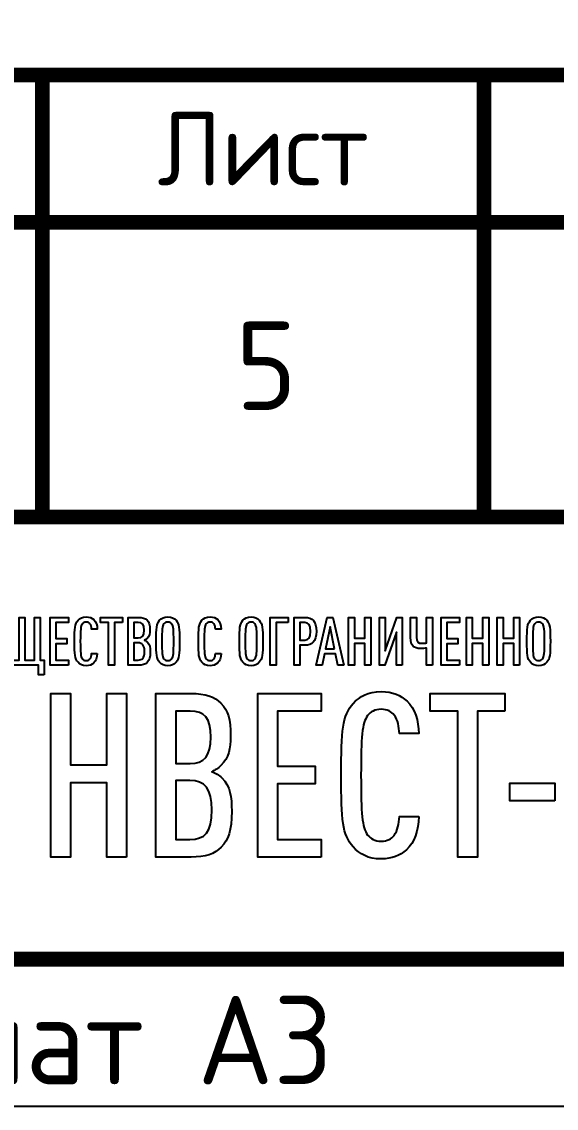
# Model space of a CAD drawing. Header units: millimetres. Extents: x 1601 to 14530, y 1157 to 12625.
# Drawn here: x 8714.44 to 8732.59, y 2825.53 to 2862.39 of the extents above; entities that cross this region are included whole.
import ezdxf
from ezdxf.enums import TextEntityAlignment as Align

# ---------------------------------------------------------------- set-up
doc = ezdxf.new("R2010")
doc.units = ezdxf.units.MM
doc.styles.add('GOST', font='GOST Common.ttf')

# ---------------------------------------------------------------- blocks, each defined once
blk = doc.blocks.new('Лого')
at = {"color": 159}
for points, knots in [([(2.5874, 1.8678), (2.5874, 1.8678), (2.5874, 1.979), (2.5874, 1.979), (2.5874, 1.979), (2.5874, 1.979), (2.5589, 1.979), (2.5589, 1.979), (2.5589, 1.979), (2.5589, 1.979), (2.5589, 2.3015), (2.5589, 2.3015), (2.5589, 2.3015), (2.5589, 2.3015), (2.5153, 2.3015), (2.5153, 2.3015), (2.5153, 2.3015), (2.5153, 2.3015), (2.5153, 1.979), (2.5153, 1.979), (2.5153, 1.979), (2.5153, 1.979), (2.4421, 1.979), (2.4421, 1.979), (2.4421, 1.979), (2.4421, 1.979), (2.4421, 2.3015), (2.4421, 2.3015), (2.4421, 2.3015), (2.4421, 2.3015), (2.3984, 2.3015), (2.3984, 2.3015), (2.3984, 2.3015), (2.3984, 2.3015), (2.3984, 1.979), (2.3984, 1.979), (2.3984, 1.979), (2.3984, 1.979), (2.3253, 1.979), (2.3253, 1.979), (2.3253, 1.979), (2.3253, 1.979), (2.3253, 2.3015), (2.3253, 2.3015), (2.3253, 2.3015), (2.3253, 2.3015), (2.2816, 2.3015), (2.2816, 2.3015), (2.2816, 2.3015), (2.2816, 2.3015), (2.2816, 1.9399), (2.2816, 1.9399), (2.2816, 1.9399), (2.2816, 1.9399), (2.5457, 1.9399), (2.5457, 1.9399), (2.5457, 1.9399), (2.5457, 1.9399), (2.5457, 1.8678), (2.5457, 1.8678), (2.5457, 1.8678), (2.5457, 1.8678), (2.5874, 1.8678), (2.5874, 1.8678)], [0, 0, 0, 0, 0.058824, 0.058824, 0.058824, 0.058824, 0.117647, 0.117647, 0.117647, 0.117647, 0.176471, 0.176471, 0.176471, 0.176471, 0.235294, 0.235294, 0.235294, 0.235294, 0.294118, 0.294118, 0.294118, 0.294118, 0.352941, 0.352941, 0.352941, 0.352941, 0.411765, 0.411765, 0.411765, 0.411765, 0.470588, 0.470588, 0.470588, 0.470588, 0.529412, 0.529412, 0.529412, 0.529412, 0.588235, 0.588235, 0.588235, 0.588235, 0.647059, 0.647059, 0.647059, 0.647059, 0.705882, 0.705882, 0.705882, 0.705882, 0.764706, 0.764706, 0.764706, 0.764706, 0.823529, 0.823529, 0.823529, 0.823529, 0.882353, 0.882353, 0.882353, 0.882353, 1, 1, 1, 1]), ([(2.7733, 1.9399), (2.7733, 1.9399), (2.7733, 1.979), (2.7733, 1.979), (2.7733, 1.979), (2.7733, 1.979), (2.6773, 1.979), (2.6773, 1.979), (2.6773, 1.979), (2.6773, 1.979), (2.6773, 2.1019), (2.6773, 2.1019), (2.6773, 2.1019), (2.6773, 2.1019), (2.7601, 2.1019), (2.7601, 2.1019), (2.7601, 2.1019), (2.7601, 2.1019), (2.7601, 2.141), (2.7601, 2.141), (2.7601, 2.141), (2.7601, 2.141), (2.6773, 2.141), (2.6773, 2.141), (2.6773, 2.141), (2.6773, 2.141), (2.6773, 2.2624), (2.6773, 2.2624), (2.6773, 2.2624), (2.6773, 2.2624), (2.7733, 2.2624), (2.7733, 2.2624), (2.7733, 2.2624), (2.7733, 2.2624), (2.7733, 2.3015), (2.7733, 2.3015), (2.7733, 2.3015), (2.7733, 2.3015), (2.6336, 2.3015), (2.6336, 2.3015), (2.6336, 2.3015), (2.6336, 2.3015), (2.6336, 1.9399), (2.6336, 1.9399), (2.6336, 1.9399), (2.6336, 1.9399), (2.7733, 1.9399), (2.7733, 1.9399)], [0, 0, 0, 0, 0.076923, 0.076923, 0.076923, 0.076923, 0.153846, 0.153846, 0.153846, 0.153846, 0.230769, 0.230769, 0.230769, 0.230769, 0.307692, 0.307692, 0.307692, 0.307692, 0.384615, 0.384615, 0.384615, 0.384615, 0.461538, 0.461538, 0.461538, 0.461538, 0.538462, 0.538462, 0.538462, 0.538462, 0.615385, 0.615385, 0.615385, 0.615385, 0.692308, 0.692308, 0.692308, 0.692308, 0.769231, 0.769231, 0.769231, 0.769231, 0.846154, 0.846154, 0.846154, 0.846154, 1, 1, 1, 1]), ([(2.9897, 2.0293), (2.9897, 2.0293), (2.9465, 2.0293), (2.9465, 2.0293), (2.9465, 2.0293), (2.946, 2.014), (2.9429, 1.9983), (2.9348, 1.9876), (2.9348, 1.9876), (2.9292, 1.9805), (2.9201, 1.9749), (2.9064, 1.9749), (2.9064, 1.9749), (2.8921, 1.9749), (2.8825, 1.9805), (2.8764, 1.9886), (2.8764, 1.9886), (2.8637, 2.0059), (2.8617, 2.0349), (2.8617, 2.1207), (2.8617, 2.1207), (2.8617, 2.2065), (2.8637, 2.2355), (2.8764, 2.2528), (2.8764, 2.2528), (2.8825, 2.2609), (2.8921, 2.2665), (2.9064, 2.2665), (2.9064, 2.2665), (2.9201, 2.2665), (2.9292, 2.2609), (2.9348, 2.2538), (2.9348, 2.2538), (2.9434, 2.2431), (2.946, 2.2279), (2.9465, 2.2126), (2.9465, 2.2126), (2.9465, 2.2126), (2.9897, 2.2126), (2.9897, 2.2126), (2.9897, 2.2126), (2.9891, 2.2421), (2.9805, 2.268), (2.9638, 2.2843), (2.9638, 2.2843), (2.9495, 2.298), (2.9318, 2.3056), (2.9064, 2.3056), (2.9064, 2.3056), (2.8779, 2.3056), (2.8581, 2.2949), (2.8444, 2.2792), (2.8444, 2.2792), (2.8205, 2.2517), (2.818, 2.2208), (2.818, 2.1207), (2.818, 2.1207), (2.818, 2.0206), (2.8205, 1.9897), (2.8444, 1.9622), (2.8444, 1.9622), (2.8581, 1.9465), (2.8779, 1.9358), (2.9064, 1.9358), (2.9064, 1.9358), (2.9302, 1.9358), (2.948, 1.9429), (2.9622, 1.9556), (2.9622, 1.9556), (2.98, 1.9719), (2.9891, 1.9988), (2.9897, 2.0293)], [0, 0, 0, 0, 0.052632, 0.052632, 0.052632, 0.052632, 0.105263, 0.105263, 0.105263, 0.105263, 0.157895, 0.157895, 0.157895, 0.157895, 0.210526, 0.210526, 0.210526, 0.210526, 0.263158, 0.263158, 0.263158, 0.263158, 0.315789, 0.315789, 0.315789, 0.315789, 0.368421, 0.368421, 0.368421, 0.368421, 0.421053, 0.421053, 0.421053, 0.421053, 0.473684, 0.473684, 0.473684, 0.473684, 0.526316, 0.526316, 0.526316, 0.526316, 0.578947, 0.578947, 0.578947, 0.578947, 0.631579, 0.631579, 0.631579, 0.631579, 0.684211, 0.684211, 0.684211, 0.684211, 0.736842, 0.736842, 0.736842, 0.736842, 0.789474, 0.789474, 0.789474, 0.789474, 0.842105, 0.842105, 0.842105, 0.842105, 0.894737, 0.894737, 0.894737, 0.894737, 1, 1, 1, 1]), ([(3.1796, 2.2624), (3.1796, 2.2624), (3.1796, 2.3015), (3.1796, 2.3015), (3.1796, 2.3015), (3.1796, 2.3015), (3.0145, 2.3015), (3.0145, 2.3015), (3.0145, 2.3015), (3.0145, 2.3015), (3.0145, 2.2624), (3.0145, 2.2624), (3.0145, 2.2624), (3.0145, 2.2624), (3.0755, 2.2624), (3.0755, 2.2624), (3.0755, 2.2624), (3.0755, 2.2624), (3.0755, 1.9399), (3.0755, 1.9399), (3.0755, 1.9399), (3.0755, 1.9399), (3.1192, 1.9399), (3.1192, 1.9399), (3.1192, 1.9399), (3.1192, 1.9399), (3.1192, 2.2624), (3.1192, 2.2624), (3.1192, 2.2624), (3.1192, 2.2624), (3.1796, 2.2624), (3.1796, 2.2624)], [0, 0, 0, 0, 0.111111, 0.111111, 0.111111, 0.111111, 0.222222, 0.222222, 0.222222, 0.222222, 0.333333, 0.333333, 0.333333, 0.333333, 0.444444, 0.444444, 0.444444, 0.444444, 0.555556, 0.555556, 0.555556, 0.555556, 0.666667, 0.666667, 0.666667, 0.666667, 0.777778, 0.777778, 0.777778, 0.777778, 1, 1, 1, 1]), ([(3.3904, 2.0415), (3.3904, 2.0725), (3.3874, 2.0968), (3.3686, 2.1151), (3.3686, 2.1151), (3.3625, 2.1207), (3.3543, 2.1258), (3.3462, 2.1283), (3.3462, 2.1283), (3.3533, 2.1314), (3.3604, 2.1359), (3.3665, 2.142), (3.3665, 2.142), (3.3843, 2.1593), (3.3879, 2.1806), (3.3879, 2.2065), (3.3879, 2.2065), (3.3879, 2.2457), (3.3823, 2.2634), (3.3665, 2.2797), (3.3665, 2.2797), (3.3518, 2.2949), (3.3325, 2.3015), (3.3005, 2.3015), (3.3005, 2.3015), (3.3005, 2.3015), (3.2228, 2.3015), (3.2228, 2.3015), (3.2228, 2.3015), (3.2228, 2.3015), (3.2228, 1.9399), (3.2228, 1.9399), (3.2228, 1.9399), (3.2228, 1.9399), (3.3005, 1.9399), (3.3005, 1.9399), (3.3005, 1.9399), (3.3325, 1.9399), (3.3523, 1.9465), (3.367, 1.9617), (3.367, 1.9617), (3.3833, 1.9785), (3.3904, 1.9978), (3.3904, 2.0415)], [0, 0, 0, 0, 0.083333, 0.083333, 0.083333, 0.083333, 0.166667, 0.166667, 0.166667, 0.166667, 0.25, 0.25, 0.25, 0.25, 0.333333, 0.333333, 0.333333, 0.333333, 0.416667, 0.416667, 0.416667, 0.416667, 0.5, 0.5, 0.5, 0.5, 0.583333, 0.583333, 0.583333, 0.583333, 0.666667, 0.666667, 0.666667, 0.666667, 0.75, 0.75, 0.75, 0.75, 0.833333, 0.833333, 0.833333, 0.833333, 1, 1, 1, 1]), ([(3.6114, 2.1207), (3.6114, 2.2208), (3.6083, 2.2533), (3.5849, 2.2792), (3.5849, 2.2792), (3.5707, 2.2949), (3.5514, 2.3056), (3.523, 2.3056), (3.523, 2.3056), (3.4945, 2.3056), (3.4752, 2.2949), (3.461, 2.2792), (3.461, 2.2792), (3.4376, 2.2533), (3.4346, 2.2208), (3.4346, 2.1207), (3.4346, 2.1207), (3.4346, 2.0206), (3.4376, 1.9881), (3.461, 1.9622), (3.461, 1.9622), (3.4752, 1.9465), (3.4945, 1.9358), (3.523, 1.9358), (3.523, 1.9358), (3.5514, 1.9358), (3.5707, 1.9465), (3.5849, 1.9622), (3.5849, 1.9622), (3.6083, 1.9881), (3.6114, 2.0206), (3.6114, 2.1207)], [0, 0, 0, 0, 0.111111, 0.111111, 0.111111, 0.111111, 0.222222, 0.222222, 0.222222, 0.222222, 0.333333, 0.333333, 0.333333, 0.333333, 0.444444, 0.444444, 0.444444, 0.444444, 0.555556, 0.555556, 0.555556, 0.555556, 0.666667, 0.666667, 0.666667, 0.666667, 0.777778, 0.777778, 0.777778, 0.777778, 1, 1, 1, 1]), ([(3.9258, 2.0293), (3.9258, 2.0293), (3.8826, 2.0293), (3.8826, 2.0293), (3.8826, 2.0293), (3.8821, 2.014), (3.879, 1.9983), (3.8709, 1.9876), (3.8709, 1.9876), (3.8653, 1.9805), (3.8562, 1.9749), (3.8425, 1.9749), (3.8425, 1.9749), (3.8282, 1.9749), (3.8186, 1.9805), (3.8125, 1.9886), (3.8125, 1.9886), (3.7998, 2.0059), (3.7978, 2.0349), (3.7978, 2.1207), (3.7978, 2.1207), (3.7978, 2.2065), (3.7998, 2.2355), (3.8125, 2.2528), (3.8125, 2.2528), (3.8186, 2.2609), (3.8282, 2.2665), (3.8425, 2.2665), (3.8425, 2.2665), (3.8562, 2.2665), (3.8653, 2.2609), (3.8709, 2.2538), (3.8709, 2.2538), (3.8795, 2.2431), (3.8821, 2.2279), (3.8826, 2.2126), (3.8826, 2.2126), (3.8826, 2.2126), (3.9258, 2.2126), (3.9258, 2.2126), (3.9258, 2.2126), (3.9252, 2.2421), (3.9166, 2.268), (3.8999, 2.2843), (3.8999, 2.2843), (3.8856, 2.298), (3.8679, 2.3056), (3.8425, 2.3056), (3.8425, 2.3056), (3.814, 2.3056), (3.7942, 2.2949), (3.7805, 2.2792), (3.7805, 2.2792), (3.7566, 2.2517), (3.7541, 2.2208), (3.7541, 2.1207), (3.7541, 2.1207), (3.7541, 2.0206), (3.7566, 1.9897), (3.7805, 1.9622), (3.7805, 1.9622), (3.7942, 1.9465), (3.814, 1.9358), (3.8425, 1.9358), (3.8425, 1.9358), (3.8663, 1.9358), (3.8841, 1.9429), (3.8983, 1.9556), (3.8983, 1.9556), (3.9161, 1.9719), (3.9252, 1.9988), (3.9258, 2.0293)], [0, 0, 0, 0, 0.052632, 0.052632, 0.052632, 0.052632, 0.105263, 0.105263, 0.105263, 0.105263, 0.157895, 0.157895, 0.157895, 0.157895, 0.210526, 0.210526, 0.210526, 0.210526, 0.263158, 0.263158, 0.263158, 0.263158, 0.315789, 0.315789, 0.315789, 0.315789, 0.368421, 0.368421, 0.368421, 0.368421, 0.421053, 0.421053, 0.421053, 0.421053, 0.473684, 0.473684, 0.473684, 0.473684, 0.526316, 0.526316, 0.526316, 0.526316, 0.578947, 0.578947, 0.578947, 0.578947, 0.631579, 0.631579, 0.631579, 0.631579, 0.684211, 0.684211, 0.684211, 0.684211, 0.736842, 0.736842, 0.736842, 0.736842, 0.789474, 0.789474, 0.789474, 0.789474, 0.842105, 0.842105, 0.842105, 0.842105, 0.894737, 0.894737, 0.894737, 0.894737, 1, 1, 1, 1]), ([(4.2407, 2.1207), (4.2407, 2.2208), (4.2376, 2.2533), (4.2143, 2.2792), (4.2143, 2.2792), (4.2, 2.2949), (4.1807, 2.3056), (4.1523, 2.3056), (4.1523, 2.3056), (4.1238, 2.3056), (4.1045, 2.2949), (4.0903, 2.2792), (4.0903, 2.2792), (4.067, 2.2533), (4.0639, 2.2208), (4.0639, 2.1207), (4.0639, 2.1207), (4.0639, 2.0206), (4.067, 1.9881), (4.0903, 1.9622), (4.0903, 1.9622), (4.1045, 1.9465), (4.1238, 1.9358), (4.1523, 1.9358), (4.1523, 1.9358), (4.1807, 1.9358), (4.2, 1.9465), (4.2143, 1.9622), (4.2143, 1.9622), (4.2376, 1.9881), (4.2407, 2.0206), (4.2407, 2.1207)], [0, 0, 0, 0, 0.111111, 0.111111, 0.111111, 0.111111, 0.222222, 0.222222, 0.222222, 0.222222, 0.333333, 0.333333, 0.333333, 0.333333, 0.444444, 0.444444, 0.444444, 0.444444, 0.555556, 0.555556, 0.555556, 0.555556, 0.666667, 0.666667, 0.666667, 0.666667, 0.777778, 0.777778, 0.777778, 0.777778, 1, 1, 1, 1]), ([(4.4337, 2.2624), (4.4337, 2.2624), (4.4337, 2.3015), (4.4337, 2.3015), (4.4337, 2.3015), (4.4337, 2.3015), (4.297, 2.3015), (4.297, 2.3015), (4.297, 2.3015), (4.297, 2.3015), (4.297, 1.9399), (4.297, 1.9399), (4.297, 1.9399), (4.297, 1.9399), (4.3407, 1.9399), (4.3407, 1.9399), (4.3407, 1.9399), (4.3407, 1.9399), (4.3407, 2.2624), (4.3407, 2.2624), (4.3407, 2.2624), (4.3407, 2.2624), (4.4337, 2.2624), (4.4337, 2.2624)], [0, 0, 0, 0, 0.142857, 0.142857, 0.142857, 0.142857, 0.285714, 0.285714, 0.285714, 0.285714, 0.428571, 0.428571, 0.428571, 0.428571, 0.571429, 0.571429, 0.571429, 0.571429, 0.714286, 0.714286, 0.714286, 0.714286, 1, 1, 1, 1]), ([(4.6455, 2.1959), (4.6455, 2.2761), (4.6145, 2.3015), (4.5596, 2.3015), (4.5596, 2.3015), (4.5596, 2.3015), (4.4784, 2.3015), (4.4784, 2.3015), (4.4784, 2.3015), (4.4784, 2.3015), (4.4784, 1.9399), (4.4784, 1.9399), (4.4784, 1.9399), (4.4784, 1.9399), (4.522, 1.9399), (4.522, 1.9399), (4.522, 1.9399), (4.522, 1.9399), (4.522, 2.0907), (4.522, 2.0907), (4.522, 2.0907), (4.522, 2.0907), (4.5596, 2.0907), (4.5596, 2.0907), (4.5596, 2.0907), (4.6135, 2.0907), (4.6455, 2.1166), (4.6455, 2.1959)], [0, 0, 0, 0, 0.125, 0.125, 0.125, 0.125, 0.25, 0.25, 0.25, 0.25, 0.375, 0.375, 0.375, 0.375, 0.5, 0.5, 0.5, 0.5, 0.625, 0.625, 0.625, 0.625, 0.75, 0.75, 0.75, 0.75, 1, 1, 1, 1]), ([(4.8542, 1.9399), (4.8542, 1.9399), (4.7704, 2.3015), (4.7704, 2.3015), (4.7704, 2.3015), (4.7704, 2.3015), (4.7283, 2.3015), (4.7283, 2.3015), (4.7283, 2.3015), (4.7283, 2.3015), (4.6439, 1.9399), (4.6439, 1.9399), (4.6439, 1.9399), (4.6439, 1.9399), (4.6897, 1.9399), (4.6897, 1.9399), (4.6897, 1.9399), (4.6897, 1.9399), (4.7069, 2.0252), (4.7069, 2.0252), (4.7069, 2.0252), (4.7069, 2.0252), (4.7907, 2.0252), (4.7907, 2.0252), (4.7907, 2.0252), (4.7907, 2.0252), (4.808, 1.9399), (4.808, 1.9399), (4.808, 1.9399), (4.808, 1.9399), (4.8542, 1.9399), (4.8542, 1.9399)], [0, 0, 0, 0, 0.111111, 0.111111, 0.111111, 0.111111, 0.222222, 0.222222, 0.222222, 0.222222, 0.333333, 0.333333, 0.333333, 0.333333, 0.444444, 0.444444, 0.444444, 0.444444, 0.555556, 0.555556, 0.555556, 0.555556, 0.666667, 0.666667, 0.666667, 0.666667, 0.777778, 0.777778, 0.777778, 0.777778, 1, 1, 1, 1]), ([(5.0569, 1.9399), (5.0569, 1.9399), (5.0569, 2.3015), (5.0569, 2.3015), (5.0569, 2.3015), (5.0569, 2.3015), (5.0132, 2.3015), (5.0132, 2.3015), (5.0132, 2.3015), (5.0132, 2.3015), (5.0132, 2.1436), (5.0132, 2.1436), (5.0132, 2.1436), (5.0132, 2.1436), (4.933, 2.1436), (4.933, 2.1436), (4.933, 2.1436), (4.933, 2.1436), (4.933, 2.3015), (4.933, 2.3015), (4.933, 2.3015), (4.933, 2.3015), (4.8893, 2.3015), (4.8893, 2.3015), (4.8893, 2.3015), (4.8893, 2.3015), (4.8893, 1.9399), (4.8893, 1.9399), (4.8893, 1.9399), (4.8893, 1.9399), (4.933, 1.9399), (4.933, 1.9399), (4.933, 1.9399), (4.933, 1.9399), (4.933, 2.1039), (4.933, 2.1039), (4.933, 2.1039), (4.933, 2.1039), (5.0132, 2.1039), (5.0132, 2.1039), (5.0132, 2.1039), (5.0132, 2.1039), (5.0132, 1.9399), (5.0132, 1.9399), (5.0132, 1.9399), (5.0132, 1.9399), (5.0569, 1.9399), (5.0569, 1.9399)], [0, 0, 0, 0, 0.076923, 0.076923, 0.076923, 0.076923, 0.153846, 0.153846, 0.153846, 0.153846, 0.230769, 0.230769, 0.230769, 0.230769, 0.307692, 0.307692, 0.307692, 0.307692, 0.384615, 0.384615, 0.384615, 0.384615, 0.461538, 0.461538, 0.461538, 0.461538, 0.538462, 0.538462, 0.538462, 0.538462, 0.615385, 0.615385, 0.615385, 0.615385, 0.692308, 0.692308, 0.692308, 0.692308, 0.769231, 0.769231, 0.769231, 0.769231, 0.846154, 0.846154, 0.846154, 0.846154, 1, 1, 1, 1]), ([(5.2946, 1.9399), (5.2946, 1.9399), (5.2946, 2.3015), (5.2946, 2.3015), (5.2946, 2.3015), (5.2946, 2.3015), (5.2545, 2.3015), (5.2545, 2.3015), (5.2545, 2.3015), (5.2545, 2.3015), (5.1656, 2.0501), (5.1656, 2.0501), (5.1656, 2.0501), (5.1656, 2.0501), (5.1656, 2.3015), (5.1656, 2.3015), (5.1656, 2.3015), (5.1656, 2.3015), (5.1219, 2.3015), (5.1219, 2.3015), (5.1219, 2.3015), (5.1219, 2.3015), (5.1219, 1.9399), (5.1219, 1.9399), (5.1219, 1.9399), (5.1219, 1.9399), (5.1625, 1.9399), (5.1625, 1.9399), (5.1625, 1.9399), (5.1625, 1.9399), (5.2509, 2.1908), (5.2509, 2.1908), (5.2509, 2.1908), (5.2509, 2.1908), (5.2509, 1.9399), (5.2509, 1.9399), (5.2509, 1.9399), (5.2509, 1.9399), (5.2946, 1.9399), (5.2946, 1.9399)], [0, 0, 0, 0, 0.090909, 0.090909, 0.090909, 0.090909, 0.181818, 0.181818, 0.181818, 0.181818, 0.272727, 0.272727, 0.272727, 0.272727, 0.363636, 0.363636, 0.363636, 0.363636, 0.454545, 0.454545, 0.454545, 0.454545, 0.545455, 0.545455, 0.545455, 0.545455, 0.636364, 0.636364, 0.636364, 0.636364, 0.727273, 0.727273, 0.727273, 0.727273, 0.818182, 0.818182, 0.818182, 0.818182, 1, 1, 1, 1]), ([(5.5227, 1.9399), (5.5227, 1.9399), (5.5227, 2.3015), (5.5227, 2.3015), (5.5227, 2.3015), (5.5227, 2.3015), (5.479, 2.3015), (5.479, 2.3015), (5.479, 2.3015), (5.479, 2.3015), (5.479, 2.1085), (5.479, 2.1085), (5.479, 2.1085), (5.4658, 2.1065), (5.4546, 2.1055), (5.4404, 2.1055), (5.4404, 2.1055), (5.4165, 2.1055), (5.4013, 2.1141), (5.4013, 2.1532), (5.4013, 2.1532), (5.4013, 2.1532), (5.4013, 2.3015), (5.4013, 2.3015), (5.4013, 2.3015), (5.4013, 2.3015), (5.3576, 2.3015), (5.3576, 2.3015), (5.3576, 2.3015), (5.3576, 2.3015), (5.3576, 2.1486), (5.3576, 2.1486), (5.3576, 2.1486), (5.3576, 2.0867), (5.384, 2.0664), (5.4338, 2.0664), (5.4338, 2.0664), (5.4485, 2.0664), (5.4627, 2.0674), (5.479, 2.0699), (5.479, 2.0699), (5.479, 2.0699), (5.479, 1.9399), (5.479, 1.9399), (5.479, 1.9399), (5.479, 1.9399), (5.5227, 1.9399), (5.5227, 1.9399)], [0, 0, 0, 0, 0.076923, 0.076923, 0.076923, 0.076923, 0.153846, 0.153846, 0.153846, 0.153846, 0.230769, 0.230769, 0.230769, 0.230769, 0.307692, 0.307692, 0.307692, 0.307692, 0.384615, 0.384615, 0.384615, 0.384615, 0.461538, 0.461538, 0.461538, 0.461538, 0.538462, 0.538462, 0.538462, 0.538462, 0.615385, 0.615385, 0.615385, 0.615385, 0.692308, 0.692308, 0.692308, 0.692308, 0.769231, 0.769231, 0.769231, 0.769231, 0.846154, 0.846154, 0.846154, 0.846154, 1, 1, 1, 1]), ([(5.7273, 1.9399), (5.7273, 1.9399), (5.7273, 1.979), (5.7273, 1.979), (5.7273, 1.979), (5.7273, 1.979), (5.6314, 1.979), (5.6314, 1.979), (5.6314, 1.979), (5.6314, 1.979), (5.6314, 2.1019), (5.6314, 2.1019), (5.6314, 2.1019), (5.6314, 2.1019), (5.7141, 2.1019), (5.7141, 2.1019), (5.7141, 2.1019), (5.7141, 2.1019), (5.7141, 2.141), (5.7141, 2.141), (5.7141, 2.141), (5.7141, 2.141), (5.6314, 2.141), (5.6314, 2.141), (5.6314, 2.141), (5.6314, 2.141), (5.6314, 2.2624), (5.6314, 2.2624), (5.6314, 2.2624), (5.6314, 2.2624), (5.7273, 2.2624), (5.7273, 2.2624), (5.7273, 2.2624), (5.7273, 2.2624), (5.7273, 2.3015), (5.7273, 2.3015), (5.7273, 2.3015), (5.7273, 2.3015), (5.5877, 2.3015), (5.5877, 2.3015), (5.5877, 2.3015), (5.5877, 2.3015), (5.5877, 1.9399), (5.5877, 1.9399), (5.5877, 1.9399), (5.5877, 1.9399), (5.7273, 1.9399), (5.7273, 1.9399)], [0, 0, 0, 0, 0.076923, 0.076923, 0.076923, 0.076923, 0.153846, 0.153846, 0.153846, 0.153846, 0.230769, 0.230769, 0.230769, 0.230769, 0.307692, 0.307692, 0.307692, 0.307692, 0.384615, 0.384615, 0.384615, 0.384615, 0.461538, 0.461538, 0.461538, 0.461538, 0.538462, 0.538462, 0.538462, 0.538462, 0.615385, 0.615385, 0.615385, 0.615385, 0.692308, 0.692308, 0.692308, 0.692308, 0.769231, 0.769231, 0.769231, 0.769231, 0.846154, 0.846154, 0.846154, 0.846154, 1, 1, 1, 1]), ([(5.9483, 1.9399), (5.9483, 1.9399), (5.9483, 2.3015), (5.9483, 2.3015), (5.9483, 2.3015), (5.9483, 2.3015), (5.9046, 2.3015), (5.9046, 2.3015), (5.9046, 2.3015), (5.9046, 2.3015), (5.9046, 2.1436), (5.9046, 2.1436), (5.9046, 2.1436), (5.9046, 2.1436), (5.8244, 2.1436), (5.8244, 2.1436), (5.8244, 2.1436), (5.8244, 2.1436), (5.8244, 2.3015), (5.8244, 2.3015), (5.8244, 2.3015), (5.8244, 2.3015), (5.7807, 2.3015), (5.7807, 2.3015), (5.7807, 2.3015), (5.7807, 2.3015), (5.7807, 1.9399), (5.7807, 1.9399), (5.7807, 1.9399), (5.7807, 1.9399), (5.8244, 1.9399), (5.8244, 1.9399), (5.8244, 1.9399), (5.8244, 1.9399), (5.8244, 2.1039), (5.8244, 2.1039), (5.8244, 2.1039), (5.8244, 2.1039), (5.9046, 2.1039), (5.9046, 2.1039), (5.9046, 2.1039), (5.9046, 2.1039), (5.9046, 1.9399), (5.9046, 1.9399), (5.9046, 1.9399), (5.9046, 1.9399), (5.9483, 1.9399), (5.9483, 1.9399)], [0, 0, 0, 0, 0.076923, 0.076923, 0.076923, 0.076923, 0.153846, 0.153846, 0.153846, 0.153846, 0.230769, 0.230769, 0.230769, 0.230769, 0.307692, 0.307692, 0.307692, 0.307692, 0.384615, 0.384615, 0.384615, 0.384615, 0.461538, 0.461538, 0.461538, 0.461538, 0.538462, 0.538462, 0.538462, 0.538462, 0.615385, 0.615385, 0.615385, 0.615385, 0.692308, 0.692308, 0.692308, 0.692308, 0.769231, 0.769231, 0.769231, 0.769231, 0.846154, 0.846154, 0.846154, 0.846154, 1, 1, 1, 1]), ([(6.1809, 1.9399), (6.1809, 1.9399), (6.1809, 2.3015), (6.1809, 2.3015), (6.1809, 2.3015), (6.1809, 2.3015), (6.1372, 2.3015), (6.1372, 2.3015), (6.1372, 2.3015), (6.1372, 2.3015), (6.1372, 2.1436), (6.1372, 2.1436), (6.1372, 2.1436), (6.1372, 2.1436), (6.057, 2.1436), (6.057, 2.1436), (6.057, 2.1436), (6.057, 2.1436), (6.057, 2.3015), (6.057, 2.3015), (6.057, 2.3015), (6.057, 2.3015), (6.0133, 2.3015), (6.0133, 2.3015), (6.0133, 2.3015), (6.0133, 2.3015), (6.0133, 1.9399), (6.0133, 1.9399), (6.0133, 1.9399), (6.0133, 1.9399), (6.057, 1.9399), (6.057, 1.9399), (6.057, 1.9399), (6.057, 1.9399), (6.057, 2.1039), (6.057, 2.1039), (6.057, 2.1039), (6.057, 2.1039), (6.1372, 2.1039), (6.1372, 2.1039), (6.1372, 2.1039), (6.1372, 2.1039), (6.1372, 1.9399), (6.1372, 1.9399), (6.1372, 1.9399), (6.1372, 1.9399), (6.1809, 1.9399), (6.1809, 1.9399)], [0, 0, 0, 0, 0.076923, 0.076923, 0.076923, 0.076923, 0.153846, 0.153846, 0.153846, 0.153846, 0.230769, 0.230769, 0.230769, 0.230769, 0.307692, 0.307692, 0.307692, 0.307692, 0.384615, 0.384615, 0.384615, 0.384615, 0.461538, 0.461538, 0.461538, 0.461538, 0.538462, 0.538462, 0.538462, 0.538462, 0.615385, 0.615385, 0.615385, 0.615385, 0.692308, 0.692308, 0.692308, 0.692308, 0.769231, 0.769231, 0.769231, 0.769231, 0.846154, 0.846154, 0.846154, 0.846154, 1, 1, 1, 1]), ([(6.4141, 2.1207), (6.4141, 2.2208), (6.411, 2.2533), (6.3877, 2.2792), (6.3877, 2.2792), (6.3734, 2.2949), (6.3541, 2.3056), (6.3257, 2.3056), (6.3257, 2.3056), (6.2972, 2.3056), (6.2779, 2.2949), (6.2637, 2.2792), (6.2637, 2.2792), (6.2404, 2.2533), (6.2373, 2.2208), (6.2373, 2.1207), (6.2373, 2.1207), (6.2373, 2.0206), (6.2404, 1.9881), (6.2637, 1.9622), (6.2637, 1.9622), (6.2779, 1.9465), (6.2972, 1.9358), (6.3257, 1.9358), (6.3257, 1.9358), (6.3541, 1.9358), (6.3734, 1.9465), (6.3877, 1.9622), (6.3877, 1.9622), (6.411, 1.9881), (6.4141, 2.0206), (6.4141, 2.1207)], [0, 0, 0, 0, 0.111111, 0.111111, 0.111111, 0.111111, 0.222222, 0.222222, 0.222222, 0.222222, 0.333333, 0.333333, 0.333333, 0.333333, 0.444444, 0.444444, 0.444444, 0.444444, 0.555556, 0.555556, 0.555556, 0.555556, 0.666667, 0.666667, 0.666667, 0.666667, 0.777778, 0.777778, 0.777778, 0.777778, 1, 1, 1, 1]), ([(3.3442, 2.2045), (3.3442, 2.1634), (3.3295, 2.1466), (3.2985, 2.1466), (3.2985, 2.1466), (3.2985, 2.1466), (3.2665, 2.1466), (3.2665, 2.1466), (3.2665, 2.1466), (3.2665, 2.1466), (3.2665, 2.2624), (3.2665, 2.2624), (3.2665, 2.2624), (3.2665, 2.2624), (3.2985, 2.2624), (3.2985, 2.2624), (3.2985, 2.2624), (3.33, 2.2624), (3.3442, 2.2482), (3.3442, 2.2045)], [0, 0, 0, 0, 0.166667, 0.166667, 0.166667, 0.166667, 0.333333, 0.333333, 0.333333, 0.333333, 0.5, 0.5, 0.5, 0.5, 0.666667, 0.666667, 0.666667, 0.666667, 1, 1, 1, 1]), ([(3.5677, 2.1207), (3.5677, 2.0349), (3.5651, 2.0059), (3.5524, 1.9886), (3.5524, 1.9886), (3.5463, 1.9805), (3.5372, 1.9749), (3.523, 1.9749), (3.523, 1.9749), (3.5088, 1.9749), (3.4991, 1.9805), (3.493, 1.9886), (3.493, 1.9886), (3.4803, 2.0059), (3.4783, 2.0349), (3.4783, 2.1207), (3.4783, 2.1207), (3.4783, 2.2065), (3.4803, 2.2355), (3.493, 2.2528), (3.493, 2.2528), (3.4991, 2.2609), (3.5088, 2.2665), (3.523, 2.2665), (3.523, 2.2665), (3.5372, 2.2665), (3.5463, 2.2609), (3.5524, 2.2528), (3.5524, 2.2528), (3.5651, 2.2355), (3.5677, 2.2065), (3.5677, 2.1207)], [0, 0, 0, 0, 0.111111, 0.111111, 0.111111, 0.111111, 0.222222, 0.222222, 0.222222, 0.222222, 0.333333, 0.333333, 0.333333, 0.333333, 0.444444, 0.444444, 0.444444, 0.444444, 0.555556, 0.555556, 0.555556, 0.555556, 0.666667, 0.666667, 0.666667, 0.666667, 0.777778, 0.777778, 0.777778, 0.777778, 1, 1, 1, 1]), ([(4.197, 2.1207), (4.197, 2.0349), (4.1944, 2.0059), (4.1817, 1.9886), (4.1817, 1.9886), (4.1756, 1.9805), (4.1665, 1.9749), (4.1523, 1.9749), (4.1523, 1.9749), (4.1381, 1.9749), (4.1284, 1.9805), (4.1223, 1.9886), (4.1223, 1.9886), (4.1096, 2.0059), (4.1076, 2.0349), (4.1076, 2.1207), (4.1076, 2.1207), (4.1076, 2.2065), (4.1096, 2.2355), (4.1223, 2.2528), (4.1223, 2.2528), (4.1284, 2.2609), (4.1381, 2.2665), (4.1523, 2.2665), (4.1523, 2.2665), (4.1665, 2.2665), (4.1756, 2.2609), (4.1817, 2.2528), (4.1817, 2.2528), (4.1944, 2.2355), (4.197, 2.2065), (4.197, 2.1207)], [0, 0, 0, 0, 0.111111, 0.111111, 0.111111, 0.111111, 0.222222, 0.222222, 0.222222, 0.222222, 0.333333, 0.333333, 0.333333, 0.333333, 0.444444, 0.444444, 0.444444, 0.444444, 0.555556, 0.555556, 0.555556, 0.555556, 0.666667, 0.666667, 0.666667, 0.666667, 0.777778, 0.777778, 0.777778, 0.777778, 1, 1, 1, 1]), ([(4.6018, 2.1959), (4.6018, 2.1476), (4.5876, 2.1298), (4.5581, 2.1298), (4.5581, 2.1298), (4.5581, 2.1298), (4.522, 2.1298), (4.522, 2.1298), (4.522, 2.1298), (4.522, 2.1298), (4.522, 2.2624), (4.522, 2.2624), (4.522, 2.2624), (4.522, 2.2624), (4.5581, 2.2624), (4.5581, 2.2624), (4.5581, 2.2624), (4.5876, 2.2624), (4.6018, 2.2446), (4.6018, 2.1959)], [0, 0, 0, 0, 0.166667, 0.166667, 0.166667, 0.166667, 0.333333, 0.333333, 0.333333, 0.333333, 0.5, 0.5, 0.5, 0.5, 0.666667, 0.666667, 0.666667, 0.666667, 1, 1, 1, 1]), ([(4.7826, 2.0643), (4.7826, 2.0643), (4.7151, 2.0643), (4.7151, 2.0643), (4.7151, 2.0643), (4.7151, 2.0643), (4.7491, 2.2309), (4.7491, 2.2309), (4.7491, 2.2309), (4.7491, 2.2309), (4.7826, 2.0643), (4.7826, 2.0643)], [0, 0, 0, 0, 0.25, 0.25, 0.25, 0.25, 0.5, 0.5, 0.5, 0.5, 1, 1, 1, 1]), ([(6.3704, 2.1207), (6.3704, 2.0349), (6.3678, 2.0059), (6.3551, 1.9886), (6.3551, 1.9886), (6.349, 1.9805), (6.3399, 1.9749), (6.3257, 1.9749), (6.3257, 1.9749), (6.3115, 1.9749), (6.3018, 1.9805), (6.2957, 1.9886), (6.2957, 1.9886), (6.283, 2.0059), (6.281, 2.0349), (6.281, 2.1207), (6.281, 2.1207), (6.281, 2.2065), (6.283, 2.2355), (6.2957, 2.2528), (6.2957, 2.2528), (6.3018, 2.2609), (6.3115, 2.2665), (6.3257, 2.2665), (6.3257, 2.2665), (6.3399, 2.2665), (6.349, 2.2609), (6.3551, 2.2528), (6.3551, 2.2528), (6.3678, 2.2355), (6.3704, 2.2065), (6.3704, 2.1207)], [0, 0, 0, 0, 0.111111, 0.111111, 0.111111, 0.111111, 0.222222, 0.222222, 0.222222, 0.222222, 0.333333, 0.333333, 0.333333, 0.333333, 0.444444, 0.444444, 0.444444, 0.444444, 0.555556, 0.555556, 0.555556, 0.555556, 0.666667, 0.666667, 0.666667, 0.666667, 0.777778, 0.777778, 0.777778, 0.777778, 1, 1, 1, 1]), ([(3.3467, 2.044), (3.3467, 1.9942), (3.331, 1.979), (3.298, 1.979), (3.298, 1.979), (3.298, 1.979), (3.2665, 1.979), (3.2665, 1.979), (3.2665, 1.979), (3.2665, 1.979), (3.2665, 2.109), (3.2665, 2.109), (3.2665, 2.109), (3.2665, 2.109), (3.298, 2.109), (3.298, 2.109), (3.298, 2.109), (3.3305, 2.109), (3.3467, 2.0907), (3.3467, 2.044)], [0, 0, 0, 0, 0.166667, 0.166667, 0.166667, 0.166667, 0.333333, 0.333333, 0.333333, 0.333333, 0.5, 0.5, 0.5, 0.5, 0.666667, 0.666667, 0.666667, 0.666667, 1, 1, 1, 1]), ([(3.211, 0.4914), (3.211, 0.4914), (3.211, 1.7272), (3.211, 1.7272), (3.211, 1.7272), (3.211, 1.7272), (3.0617, 1.7272), (3.0617, 1.7272), (3.0617, 1.7272), (3.0617, 1.7272), (3.0617, 1.1874), (3.0617, 1.1874), (3.0617, 1.1874), (3.0617, 1.1874), (2.7875, 1.1874), (2.7875, 1.1874), (2.7875, 1.1874), (2.7875, 1.1874), (2.7875, 1.7272), (2.7875, 1.7272), (2.7875, 1.7272), (2.7875, 1.7272), (2.6382, 1.7272), (2.6382, 1.7272), (2.6382, 1.7272), (2.6382, 1.7272), (2.6382, 0.4914), (2.6382, 0.4914), (2.6382, 0.4914), (2.6382, 0.4914), (2.7875, 0.4914), (2.7875, 0.4914), (2.7875, 0.4914), (2.7875, 0.4914), (2.7875, 1.052), (2.7875, 1.052), (2.7875, 1.052), (2.7875, 1.052), (3.0617, 1.052), (3.0617, 1.052), (3.0617, 1.052), (3.0617, 1.052), (3.0617, 0.4914), (3.0617, 0.4914), (3.0617, 0.4914), (3.0617, 0.4914), (3.211, 0.4914), (3.211, 0.4914)], [0, 0, 0, 0, 0.076923, 0.076923, 0.076923, 0.076923, 0.153846, 0.153846, 0.153846, 0.153846, 0.230769, 0.230769, 0.230769, 0.230769, 0.307692, 0.307692, 0.307692, 0.307692, 0.384615, 0.384615, 0.384615, 0.384615, 0.461538, 0.461538, 0.461538, 0.461538, 0.538462, 0.538462, 0.538462, 0.538462, 0.615385, 0.615385, 0.615385, 0.615385, 0.692308, 0.692308, 0.692308, 0.692308, 0.769231, 0.769231, 0.769231, 0.769231, 0.846154, 0.846154, 0.846154, 0.846154, 1, 1, 1, 1]), ([(4.0059, 0.8385), (4.0059, 0.9444), (3.9954, 1.0277), (3.9312, 1.0902), (3.9312, 1.0902), (3.9104, 1.1093), (3.8826, 1.1267), (3.8549, 1.1353), (3.8549, 1.1353), (3.8792, 1.1457), (3.9035, 1.1614), (3.9243, 1.1822), (3.9243, 1.1822), (3.985, 1.2412), (3.9972, 1.3141), (3.9972, 1.4026), (3.9972, 1.4026), (3.9972, 1.5363), (3.9781, 1.597), (3.9243, 1.6525), (3.9243, 1.6525), (3.8739, 1.7046), (3.808, 1.7272), (3.6987, 1.7272), (3.6987, 1.7272), (3.6987, 1.7272), (3.4331, 1.7272), (3.4331, 1.7272), (3.4331, 1.7272), (3.4331, 1.7272), (3.4331, 0.4914), (3.4331, 0.4914), (3.4331, 0.4914), (3.4331, 0.4914), (3.6987, 0.4914), (3.6987, 0.4914), (3.6987, 0.4914), (3.808, 0.4914), (3.8757, 0.514), (3.926, 0.5661), (3.926, 0.5661), (3.9816, 0.6233), (4.0059, 0.6893), (4.0059, 0.8385)], [0, 0, 0, 0, 0.083333, 0.083333, 0.083333, 0.083333, 0.166667, 0.166667, 0.166667, 0.166667, 0.25, 0.25, 0.25, 0.25, 0.333333, 0.333333, 0.333333, 0.333333, 0.416667, 0.416667, 0.416667, 0.416667, 0.5, 0.5, 0.5, 0.5, 0.583333, 0.583333, 0.583333, 0.583333, 0.666667, 0.666667, 0.666667, 0.666667, 0.75, 0.75, 0.75, 0.75, 0.833333, 0.833333, 0.833333, 0.833333, 1, 1, 1, 1]), ([(4.681, 0.4914), (4.681, 0.4914), (4.681, 0.6251), (4.681, 0.6251), (4.681, 0.6251), (4.681, 0.6251), (4.353, 0.6251), (4.353, 0.6251), (4.353, 0.6251), (4.353, 0.6251), (4.353, 1.0451), (4.353, 1.0451), (4.353, 1.0451), (4.353, 1.0451), (4.6359, 1.0451), (4.6359, 1.0451), (4.6359, 1.0451), (4.6359, 1.0451), (4.6359, 1.1787), (4.6359, 1.1787), (4.6359, 1.1787), (4.6359, 1.1787), (4.353, 1.1787), (4.353, 1.1787), (4.353, 1.1787), (4.353, 1.1787), (4.353, 1.5935), (4.353, 1.5935), (4.353, 1.5935), (4.353, 1.5935), (4.681, 1.5935), (4.681, 1.5935), (4.681, 1.5935), (4.681, 1.5935), (4.681, 1.7272), (4.681, 1.7272), (4.681, 1.7272), (4.681, 1.7272), (4.2037, 1.7272), (4.2037, 1.7272), (4.2037, 1.7272), (4.2037, 1.7272), (4.2037, 0.4914), (4.2037, 0.4914), (4.2037, 0.4914), (4.2037, 0.4914), (4.681, 0.4914), (4.681, 0.4914)], [0, 0, 0, 0, 0.076923, 0.076923, 0.076923, 0.076923, 0.153846, 0.153846, 0.153846, 0.153846, 0.230769, 0.230769, 0.230769, 0.230769, 0.307692, 0.307692, 0.307692, 0.307692, 0.384615, 0.384615, 0.384615, 0.384615, 0.461538, 0.461538, 0.461538, 0.461538, 0.538462, 0.538462, 0.538462, 0.538462, 0.615385, 0.615385, 0.615385, 0.615385, 0.692308, 0.692308, 0.692308, 0.692308, 0.769231, 0.769231, 0.769231, 0.769231, 0.846154, 0.846154, 0.846154, 0.846154, 1, 1, 1, 1]), ([(5.4204, 0.7969), (5.4204, 0.7969), (5.2728, 0.7969), (5.2728, 0.7969), (5.2728, 0.7969), (5.2711, 0.7448), (5.2607, 0.691), (5.2329, 0.6546), (5.2329, 0.6546), (5.2138, 0.6303), (5.1826, 0.6112), (5.1357, 0.6112), (5.1357, 0.6112), (5.0871, 0.6112), (5.0541, 0.6303), (5.0333, 0.658), (5.0333, 0.658), (4.9899, 0.7171), (4.983, 0.816), (4.983, 1.1093), (4.983, 1.1093), (4.983, 1.4026), (4.9899, 1.5015), (5.0333, 1.5606), (5.0333, 1.5606), (5.0541, 1.5883), (5.0871, 1.6074), (5.1357, 1.6074), (5.1357, 1.6074), (5.1826, 1.6074), (5.2138, 1.5883), (5.2329, 1.564), (5.2329, 1.564), (5.2624, 1.5276), (5.2711, 1.4755), (5.2728, 1.4234), (5.2728, 1.4234), (5.2728, 1.4234), (5.4204, 1.4234), (5.4204, 1.4234), (5.4204, 1.4234), (5.4186, 1.5241), (5.3891, 1.6126), (5.3318, 1.6682), (5.3318, 1.6682), (5.2832, 1.715), (5.2225, 1.7411), (5.1357, 1.7411), (5.1357, 1.7411), (5.0385, 1.7411), (4.9708, 1.7046), (4.924, 1.6508), (4.924, 1.6508), (4.8424, 1.5571), (4.8337, 1.4512), (4.8337, 1.1093), (4.8337, 1.1093), (4.8337, 0.7674), (4.8424, 0.6615), (4.924, 0.5678), (4.924, 0.5678), (4.9708, 0.514), (5.0385, 0.4775), (5.1357, 0.4775), (5.1357, 0.4775), (5.2173, 0.4775), (5.278, 0.5018), (5.3266, 0.5452), (5.3266, 0.5452), (5.3874, 0.6008), (5.4186, 0.6928), (5.4204, 0.7969)], [0, 0, 0, 0, 0.052632, 0.052632, 0.052632, 0.052632, 0.105263, 0.105263, 0.105263, 0.105263, 0.157895, 0.157895, 0.157895, 0.157895, 0.210526, 0.210526, 0.210526, 0.210526, 0.263158, 0.263158, 0.263158, 0.263158, 0.315789, 0.315789, 0.315789, 0.315789, 0.368421, 0.368421, 0.368421, 0.368421, 0.421053, 0.421053, 0.421053, 0.421053, 0.473684, 0.473684, 0.473684, 0.473684, 0.526316, 0.526316, 0.526316, 0.526316, 0.578947, 0.578947, 0.578947, 0.578947, 0.631579, 0.631579, 0.631579, 0.631579, 0.684211, 0.684211, 0.684211, 0.684211, 0.736842, 0.736842, 0.736842, 0.736842, 0.789474, 0.789474, 0.789474, 0.789474, 0.842105, 0.842105, 0.842105, 0.842105, 0.894737, 0.894737, 0.894737, 0.894737, 1, 1, 1, 1]), ([(6.0695, 1.5935), (6.0695, 1.5935), (6.0695, 1.7272), (6.0695, 1.7272), (6.0695, 1.7272), (6.0695, 1.7272), (5.5054, 1.7272), (5.5054, 1.7272), (5.5054, 1.7272), (5.5054, 1.7272), (5.5054, 1.5935), (5.5054, 1.5935), (5.5054, 1.5935), (5.5054, 1.5935), (5.7137, 1.5935), (5.7137, 1.5935), (5.7137, 1.5935), (5.7137, 1.5935), (5.7137, 0.4914), (5.7137, 0.4914), (5.7137, 0.4914), (5.7137, 0.4914), (5.8629, 0.4914), (5.8629, 0.4914), (5.8629, 0.4914), (5.8629, 0.4914), (5.8629, 1.5935), (5.8629, 1.5935), (5.8629, 1.5935), (5.8629, 1.5935), (6.0695, 1.5935), (6.0695, 1.5935)], [0, 0, 0, 0, 0.111111, 0.111111, 0.111111, 0.111111, 0.222222, 0.222222, 0.222222, 0.222222, 0.333333, 0.333333, 0.333333, 0.333333, 0.444444, 0.444444, 0.444444, 0.444444, 0.555556, 0.555556, 0.555556, 0.555556, 0.666667, 0.666667, 0.666667, 0.666667, 0.777778, 0.777778, 0.777778, 0.777778, 1, 1, 1, 1]), ([(3.8479, 1.3957), (3.8479, 1.2551), (3.7976, 1.1978), (3.6917, 1.1978), (3.6917, 1.1978), (3.6917, 1.1978), (3.5824, 1.1978), (3.5824, 1.1978), (3.5824, 1.1978), (3.5824, 1.1978), (3.5824, 1.5935), (3.5824, 1.5935), (3.5824, 1.5935), (3.5824, 1.5935), (3.6917, 1.5935), (3.6917, 1.5935), (3.6917, 1.5935), (3.7993, 1.5935), (3.8479, 1.5449), (3.8479, 1.3957)], [0, 0, 0, 0, 0.166667, 0.166667, 0.166667, 0.166667, 0.333333, 0.333333, 0.333333, 0.333333, 0.5, 0.5, 0.5, 0.5, 0.666667, 0.666667, 0.666667, 0.666667, 1, 1, 1, 1]), ([(3.8566, 0.8472), (3.8566, 0.6771), (3.8028, 0.6251), (3.69, 0.6251), (3.69, 0.6251), (3.69, 0.6251), (3.5824, 0.6251), (3.5824, 0.6251), (3.5824, 0.6251), (3.5824, 0.6251), (3.5824, 1.0694), (3.5824, 1.0694), (3.5824, 1.0694), (3.5824, 1.0694), (3.69, 1.0694), (3.69, 1.0694), (3.69, 1.0694), (3.8011, 1.0694), (3.8566, 1.0069), (3.8566, 0.8472)], [0, 0, 0, 0, 0.166667, 0.166667, 0.166667, 0.166667, 0.333333, 0.333333, 0.333333, 0.333333, 0.5, 0.5, 0.5, 0.5, 0.666667, 0.666667, 0.666667, 0.666667, 1, 1, 1, 1]), ([(6.4478, 0.9149), (6.4478, 0.9149), (6.4478, 1.0486), (6.4478, 1.0486), (6.4478, 1.0486), (6.4478, 1.0486), (6.1077, 1.0486), (6.1077, 1.0486), (6.1077, 1.0486), (6.1077, 1.0486), (6.1077, 0.9149), (6.1077, 0.9149), (6.1077, 0.9149), (6.1077, 0.9149), (6.4478, 0.9149), (6.4478, 0.9149)], [0, 0, 0, 0, 0.2, 0.2, 0.2, 0.2, 0.4, 0.4, 0.4, 0.4, 0.6, 0.6, 0.6, 0.6, 1, 1, 1, 1])]:
    blk.add_open_spline(points, degree=3, knots=knots, dxfattribs=at)
blk = doc.blocks.new('*U372')
blk.add_lwpolyline([(0, 0), (420, 0), (420, -297), (0, -297)], close=True)
at = {"const_width": 0.5}
blk.add_lwpolyline([(20, -5), (415, -5), (415, -292), (20, -292)], close=True, dxfattribs=at)
for points in [[(230, -262), (415, -262)], [(380, -262), (380, -277)], [(395, -262), (395, -277)], [(365, -267), (415, -267)], [(295, -277), (415, -277)]]:
    blk.add_lwpolyline(points, dxfattribs=at)
at = {"xscale": 4.492609629394886, "yscale": 4.492609629394886, "zscale": 4.492609629394886}
blk.add_blockref('Лого', (368.434, -290.745), dxfattribs=at)
at = {"style": 'GOST'}
blk.add_text('Лист', height=2.5, dxfattribs=at).set_placement((387.5, -264.5), align=Align.MIDDLE_CENTER)
blk.add_attdef('РАЗРАБОТАЛ', text='', height=2.5, dxfattribs=at).set_placement((250.501, -264.224), align=Align.MIDDLE_LEFT)
blk.add_attdef('ПРОВЕРИЛ', (250.749, -270.729), '', height=2.5, dxfattribs=at)
at = {"style": 'GOST', "flags": 8}
for tag, p in [('ЛИСТ', (387.603, -271.867)), ('ЛИСТОВ', (405.299, -271.865)), ('ФОРМАТ', (380.972, -294.745))]:
    blk.add_attdef(tag, text='', height=3, dxfattribs=at).set_placement(p, align=Align.MIDDLE_CENTER)
blk.add_attdef('ИМЯ_ЧЕРТЕЖА_001', (321.53, -284.988), '', height=3, dxfattribs=at)

msp = doc.modelspace()

# ---------------------------------------------------------------- block references
ref = msp.add_blockref('*U372', (8335.1426, 3122.5891))
ref.add_attrib('ЛИСТ', '5', dxfattribs={"height": 3, "style": 'GOST'}).set_placement((8722.7455, 2850.7224), align=Align.MIDDLE_CENTER)
ref.add_attrib('ФОРМАТ', 'Формат А3 ', dxfattribs={"height": 3, "style": 'GOST'}).set_placement((8716.1148, 2827.844), align=Align.MIDDLE_CENTER)

doc.saveas('drawing.dxf')
